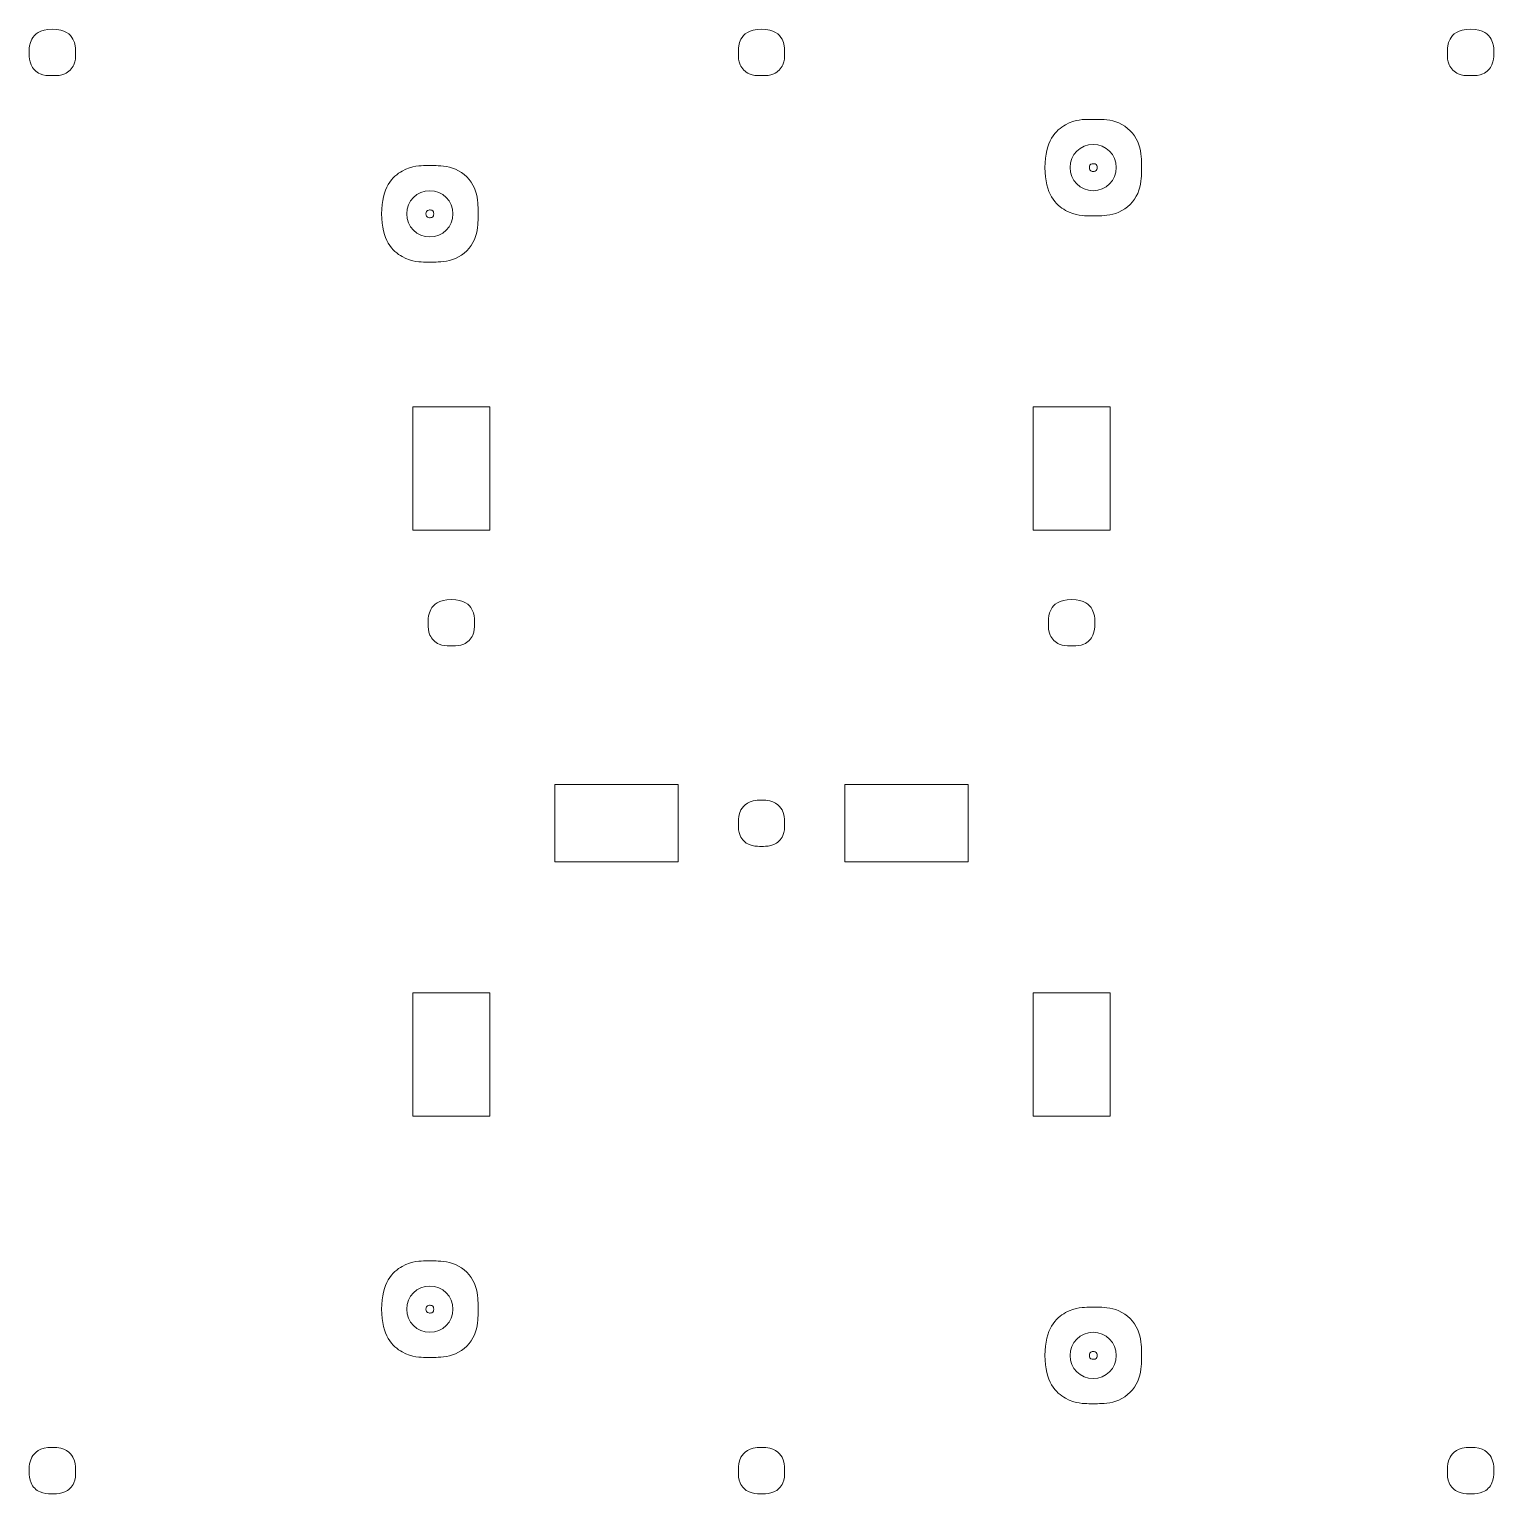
# Model space of a CAD drawing. Header units: millimetres. Extents: x -47.5 to 47.5, y -47.5 to 47.5.
import ezdxf

# ---------------------------------------------------------------- set-up
doc = ezdxf.new("R2010")
doc.units = ezdxf.units.MM
doc.layers.add('CuttingLines_0p003mm', color=5, linetype='CONTINUOUS', lineweight=0, true_color=0x0000ff)

msp = doc.modelspace()

# ---------------------------------------------------------------- linework, layer by layer
at = {"layer": 'CuttingLines_0p003mm'}
for centre in [(21.5, 38.5), (-21.5, 35.5), (-21.5, -35.5), (21.5, -38.5)]:
    msp.add_ellipse(centre, major_axis=(-1.5, 0), ratio=1, dxfattribs=at)
for points in [[(-45.9618, 47.462), (-46.7903, 47.462), (-47.4618, 46.7904), (-47.4618, 45.962), (-47.4618, 45.962), (-47.4619, 45.1335), (-46.7903, 44.462), (-45.9619, 44.462), (-45.9619, 44.462), (-45.1334, 44.4619), (-44.4619, 45.1335), (-44.4619, 45.9619), (-44.4619, 45.9619), (-44.4618, 46.7904), (-45.1334, 47.4619), (-45.9618, 47.4619)], [(0, 47.462), (-0.8284, 47.462), (-1.4999, 46.7904), (-1.4999, 45.962), (-1.4999, 45.962), (-1.5, 45.1335), (-0.8284, 44.462), (0, 44.462), (0, 44.462), (0.8284, 44.4619), (1.4999, 45.1335), (1.4999, 45.9619), (1.4999, 45.9619), (1.5, 46.7904), (0.8284, 47.4619), (0, 47.4619)], [(45.9619, 47.4619), (45.1334, 47.4619), (44.4619, 46.7904), (44.4619, 45.962), (44.4619, 45.962), (44.4618, 45.1335), (45.1334, 44.462), (45.9618, 44.462), (45.9618, 44.462), (46.7903, 44.4619), (47.4618, 45.1335), (47.4618, 45.9619), (47.4618, 45.9619), (47.4619, 46.7904), (46.7903, 47.4619), (45.9619, 47.4619)], [(18.3754, 38.4997), (18.3754, 40.2253), (19.7748, 41.6247), (21.5004, 41.6247), (21.5004, 41.6247), (23.226, 41.6247), (24.6254, 40.2253), (24.6254, 38.4997), (24.6254, 38.4997), (24.6254, 36.7741), (23.226, 35.3747), (21.5004, 35.3747), (21.5004, 35.3747), (19.7748, 35.3747), (18.3754, 36.7741), (18.3754, 38.4997)], [(-24.6246, 35.4997), (-24.6246, 37.2253), (-23.2252, 38.6247), (-21.4996, 38.6247), (-21.4996, 38.6247), (-19.774, 38.6247), (-18.3746, 37.2253), (-18.3746, 35.4997), (-18.3746, 35.4997), (-18.3746, 33.7741), (-19.774, 32.3747), (-21.4996, 32.3747), (-21.4996, 32.3747), (-23.2252, 32.3747), (-24.6246, 33.7741), (-24.6246, 35.4997)], [(21.2504, 38.4997), (21.2504, 38.6378), (21.3623, 38.7497), (21.5004, 38.7497), (21.5004, 38.7497), (21.6384, 38.7497), (21.7504, 38.6378), (21.7504, 38.4997), (21.7504, 38.4997), (21.7504, 38.3616), (21.6384, 38.2497), (21.5004, 38.2497), (21.5004, 38.2497), (21.3623, 38.2497), (21.2504, 38.3616), (21.2504, 38.4997)], [(-21.7496, 35.4997), (-21.7496, 35.6378), (-21.6377, 35.7497), (-21.4996, 35.7497), (-21.4996, 35.7497), (-21.3616, 35.7497), (-21.2496, 35.6378), (-21.2496, 35.4997), (-21.2496, 35.4997), (-21.2496, 35.3616), (-21.3616, 35.2497), (-21.4996, 35.2497), (-21.4996, 35.2497), (-21.6377, 35.2497), (-21.7496, 35.3616), (-21.7496, 35.4997)], [(-22.6003, 23), (-22.6003, 23), (-22.6003, 23), (-22.6003, 23)], [(-22.6003, 23), (-22.6003, 23), (-17.6003, 23), (-17.6003, 23)], [(-22.6003, 23), (-22.6003, 23), (-22.6003, 23), (-22.6003, 23)], [(-22.6003, 15), (-22.6003, 15), (-22.6003, 23), (-22.6003, 23)], [(-17.6003, 23), (-17.6003, 23), (-17.6003, 23), (-17.6003, 23)], [(-17.6003, 23), (-17.6003, 23), (-17.6003, 15), (-17.6003, 15)], [(17.5996, 22.9999), (17.5996, 22.9999), (22.5996, 23), (22.5996, 23)], [(17.5996, 14.9999), (17.5996, 14.9999), (17.5996, 22.9999), (17.5996, 22.9999)], [(22.5996, 23), (22.5996, 23), (22.5996, 15), (22.5996, 15)], [(-22.6003, 15), (-22.6003, 15), (-22.6003, 15), (-22.6003, 15)], [(-17.6003, 15), (-17.6003, 15), (-22.6003, 15), (-22.6003, 15)], [(22.5996, 15), (22.5996, 15), (17.5996, 14.9999), (17.5996, 14.9999)], [(-20.1003, 10.5), (-20.9288, 10.5), (-21.6003, 9.8284), (-21.6003, 9), (-21.6003, 9), (-21.6004, 8.1715), (-20.9288, 7.5), (-20.1004, 7.5), (-20.1004, 7.5), (-19.2719, 7.4999), (-18.6004, 8.1715), (-18.6004, 8.9999), (-18.6004, 8.9999), (-18.6003, 9.8284), (-19.2719, 10.4999), (-20.1003, 10.4999)], [(20.0996, 10.5), (19.2711, 10.5), (18.5996, 9.8284), (18.5996, 9), (18.5996, 9), (18.5995, 8.1715), (19.2711, 7.5), (20.0995, 7.5), (20.0995, 7.5), (20.928, 7.4999), (21.5995, 8.1715), (21.5995, 8.9999), (21.5995, 8.9999), (21.5996, 9.8284), (20.928, 10.4999), (20.0996, 10.4999)], [(-13.4003, -1.4999), (-13.4003, -1.4999), (-5.4003, -1.4999), (-5.4003, -1.4999)], [(-13.4003, -6.4999), (-13.4003, -6.4999), (-13.4003, -1.4999), (-13.4003, -1.4999)], [(-5.4003, -1.4999), (-5.4003, -1.4999), (-5.4003, -6.4999), (-5.4003, -6.4999)], [(5.3996, -1.5), (5.3996, -1.5), (5.3996, -1.5), (5.3996, -1.5)], [(5.3996, -6.5), (5.3996, -6.5), (5.3996, -1.5), (5.3996, -1.5)], [(5.3996, -1.5), (5.3996, -1.5), (5.3996, -1.5), (5.3996, -1.5)], [(5.3996, -1.5), (5.3996, -1.5), (13.3996, -1.5), (13.3996, -1.5)], [(13.3996, -1.5), (13.3996, -1.5), (13.3996, -1.5), (13.3996, -1.5)], [(13.3996, -1.5), (13.3996, -1.5), (13.3996, -6.5), (13.3996, -6.5)], [(-0.0004, -2.5), (-0.8288, -2.5), (-1.5003, -3.1715), (-1.5003, -3.9999), (-1.5003, -3.9999), (-1.5004, -4.8284), (-0.8288, -5.4999), (-0.0004, -5.4999), (-0.0004, -5.4999), (0.828, -5.5), (1.4995, -4.8284), (1.4995, -4), (1.4995, -4), (1.4996, -3.1715), (0.828, -2.5), (-0.0004, -2.5)], [(-5.4003, -6.4999), (-5.4003, -6.4999), (-13.4003, -6.4999), (-13.4003, -6.4999)], [(5.3996, -6.5), (5.3996, -6.5), (5.3996, -6.5), (5.3996, -6.5)], [(13.3996, -6.5), (13.3996, -6.5), (5.3996, -6.5), (5.3996, -6.5)], [(-22.6004, -14.9999), (-22.6004, -14.9999), (-17.6004, -14.9999), (-17.6004, -14.9999)], [(-22.6004, -22.9999), (-22.6004, -22.9999), (-22.6004, -14.9999), (-22.6004, -14.9999)], [(-17.6004, -14.9999), (-17.6004, -14.9999), (-17.6004, -22.9999), (-17.6004, -22.9999)], [(17.5995, -14.9999), (17.5995, -14.9999), (17.5995, -14.9999), (17.5995, -14.9999)], [(17.5995, -14.9999), (17.5995, -14.9999), (22.5996, -15), (22.5996, -15)], [(17.5995, -14.9999), (17.5995, -14.9999), (17.5995, -14.9999), (17.5995, -14.9999)], [(17.5995, -23), (17.5995, -23), (17.5995, -14.9999), (17.5995, -14.9999)], [(22.5996, -15), (22.5996, -15), (22.5996, -15), (22.5996, -15)], [(22.5996, -15), (22.5996, -15), (22.5996, -23), (22.5996, -23)], [(-17.6004, -22.9999), (-17.6004, -22.9999), (-22.6004, -22.9999), (-22.6004, -22.9999)], [(17.5995, -23), (17.5995, -23), (17.5995, -23), (17.5995, -23)], [(22.5996, -23), (22.5996, -23), (17.5995, -23), (17.5995, -23)], [(-24.6246, -35.5003), (-24.6246, -33.7747), (-23.2252, -32.3753), (-21.4996, -32.3753), (-21.4996, -32.3753), (-19.774, -32.3753), (-18.3746, -33.7747), (-18.3746, -35.5003), (-18.3746, -35.5003), (-18.3746, -37.2259), (-19.774, -38.6253), (-21.4996, -38.6253), (-21.4996, -38.6253), (-23.2252, -38.6253), (-24.6246, -37.2259), (-24.6246, -35.5003)], [(-21.7496, -35.5003), (-21.7496, -35.3622), (-21.6377, -35.2503), (-21.4996, -35.2503), (-21.4996, -35.2503), (-21.3616, -35.2503), (-21.2496, -35.3622), (-21.2496, -35.5003), (-21.2496, -35.5003), (-21.2496, -35.6384), (-21.3616, -35.7503), (-21.4996, -35.7503), (-21.4996, -35.7503), (-21.6377, -35.7503), (-21.7496, -35.6384), (-21.7496, -35.5003)], [(18.3754, -38.5003), (18.3754, -36.7747), (19.7748, -35.3753), (21.5004, -35.3753), (21.5004, -35.3753), (23.226, -35.3753), (24.6254, -36.7747), (24.6254, -38.5003), (24.6254, -38.5003), (24.6254, -40.2259), (23.226, -41.6253), (21.5004, -41.6253), (21.5004, -41.6253), (19.7748, -41.6253), (18.3754, -40.2259), (18.3754, -38.5003)], [(21.2504, -38.5003), (21.2504, -38.3622), (21.3623, -38.2503), (21.5004, -38.2503), (21.5004, -38.2503), (21.6384, -38.2503), (21.7504, -38.3622), (21.7504, -38.5003), (21.7504, -38.5003), (21.7504, -38.6384), (21.6384, -38.7503), (21.5004, -38.7503), (21.5004, -38.7503), (21.3623, -38.7503), (21.2504, -38.6384), (21.2504, -38.5003)], [(-45.9619, -44.4617), (-46.7903, -44.4617), (-47.4618, -45.1333), (-47.4618, -45.9617), (-47.4618, -45.9617), (-47.4619, -46.7902), (-46.7903, -47.4617), (-45.9619, -47.4617), (-45.9619, -47.4617), (-45.1334, -47.4618), (-44.4619, -46.7902), (-44.4619, -45.9618), (-44.4619, -45.9618), (-44.4618, -45.1333), (-45.1334, -44.4618), (-45.9618, -44.4618)], [(0, -44.4617), (-0.8284, -44.4617), (-1.4999, -45.1333), (-1.4999, -45.9617), (-1.4999, -45.9617), (-1.5, -46.7902), (-0.8284, -47.4617), (0, -47.4617), (0, -47.4617), (0.8284, -47.4618), (1.4999, -46.7902), (1.4999, -45.9618), (1.4999, -45.9618), (1.5, -45.1333), (0.8284, -44.4618), (0, -44.4618)], [(45.9618, -44.4618), (45.1334, -44.4618), (44.4619, -45.1333), (44.4619, -45.9617), (44.4619, -45.9617), (44.4618, -46.7902), (45.1334, -47.4617), (45.9618, -47.4617), (45.9618, -47.4617), (46.7903, -47.4618), (47.4618, -46.7902), (47.4618, -45.9618), (47.4618, -45.9618), (47.4619, -45.1333), (46.7903, -44.4618), (45.9619, -44.4618)]]:
    msp.add_open_spline(points, degree=3, dxfattribs=at)

doc.saveas('drawing.dxf')
